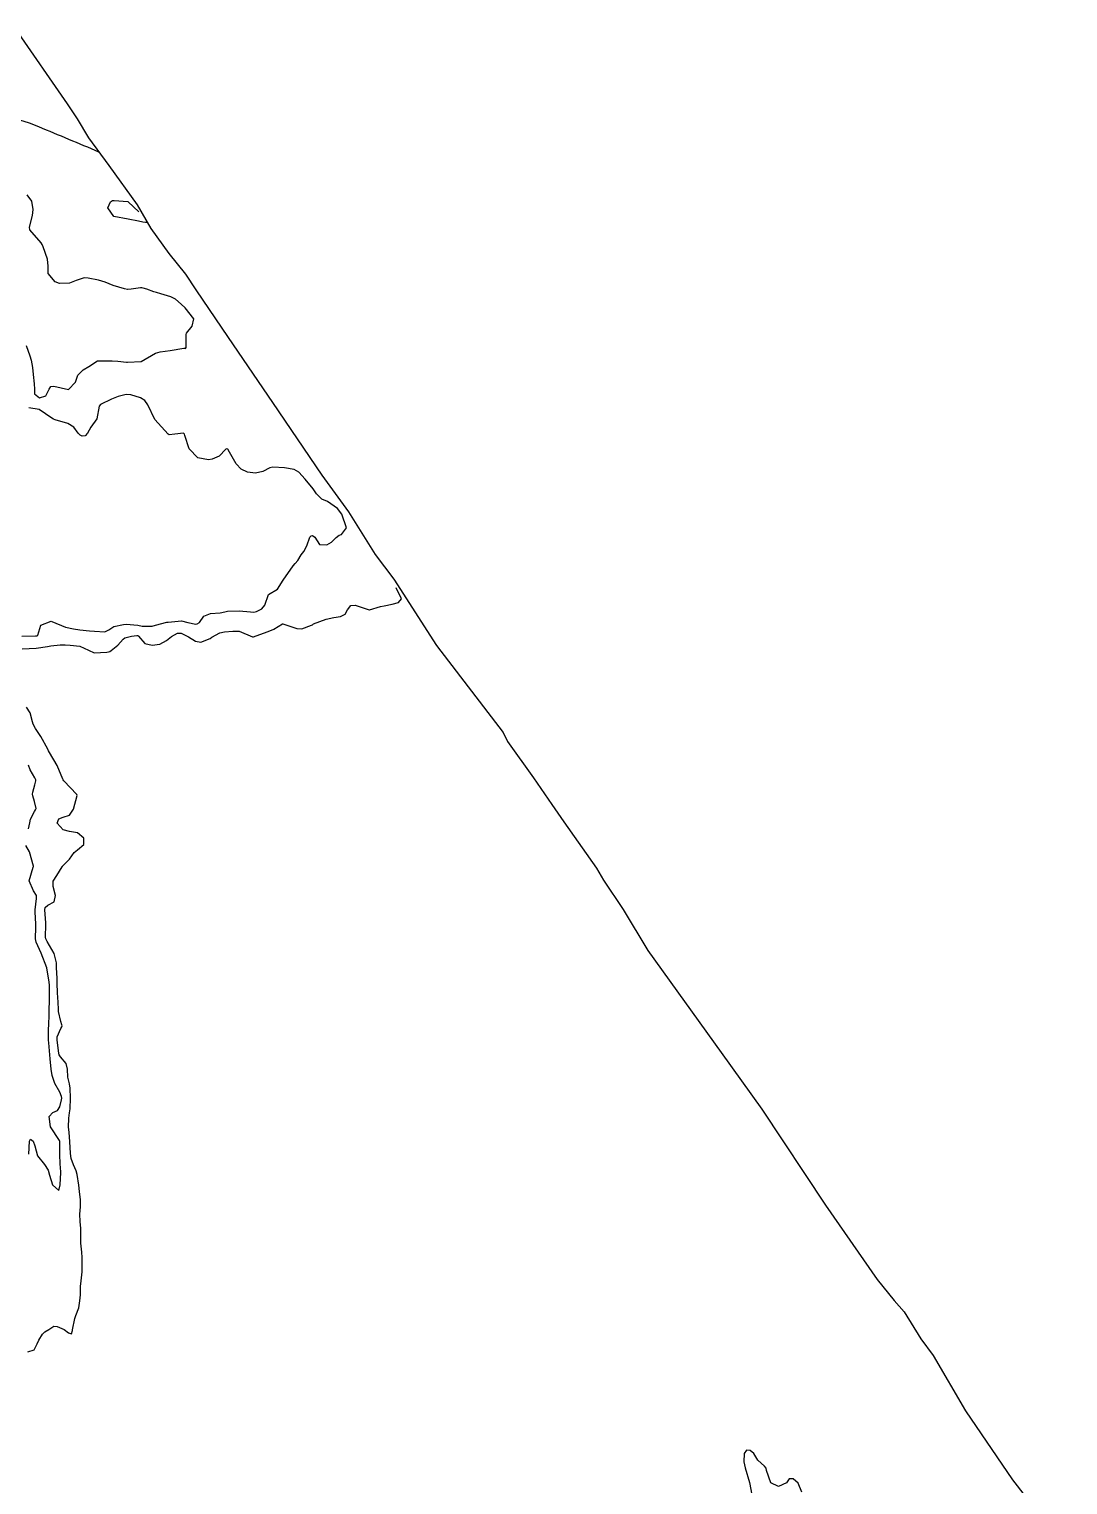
# Model space of a CAD drawing. Header units: metres. Extents: x 307586 to 320046, y 7427249 to 7434250.
# Drawn here: x 308168 to 308311.6, y 7433905 to 7434106.3 of the extents above; entities that cross this region are included whole.
import ezdxf

# ---------------------------------------------------------------- set-up
doc = ezdxf.new("R2010")
doc.units = ezdxf.units.M
doc.header["$MEASUREMENT"] = 0
for name, color, linetype in [('Area', 45, 'Continuous'), ('Curvas de Nivel 1m', 11, 'Continuous'), ('Vias Primárias', 230, 'Continuous')]:
    doc.layers.add(name, color=color, linetype=linetype)

msp = doc.modelspace()

# ---------------------------------------------------------------- linework, layer by layer
at = {"layer": 'Area'}
msp.add_polyline3d([(308166.08, 7434106.29, 706.56), (308173.26, 7434095.96, 706.45), (308174.61, 7434093.86, 706.3), (308176.18, 7434091.24, 712.04), (308179, 7434087.41, 712.28), (308182.91, 7434081.97, 712.54), (308184.82, 7434078.72, 709.37), (308187.28, 7434075.25, 711.75), (308189.59, 7434072.38, 716.26), (308191.01, 7434070.22, 715.69), (308195.48, 7434063.65, 721.27), (308201.65, 7434054.66, 720.67), (308208.44, 7434044.58, 717.82), (308212.13, 7434039.53, 706.1), (308215.84, 7434033.61, 706.24), (308218.4, 7434030.2, 706.34), (308224.32, 7434021.03, 707.62), (308233.52, 7434009.03, 707.61), (308234.14, 7434007.75, 707.58), (308237.7, 7434002.75, 707.57), (308240.26, 7433999.06, 707.61), (308241.93, 7433996.68, 707.59), (308246.42, 7433990.24, 707.57), (308247.38, 7433988.61, 707.62), (308250.11, 7433984.53, 707.56), (308253.53, 7433978.85, 707.51), (308263.67, 7433964.74, 707.33), (308269.28, 7433956.91, 707.33), (308278.09, 7433943.63, 707.46), (308285.26, 7433933.36, 707.14), (308287.58, 7433930.46, 708), (308288.95, 7433928.88, 707.91), (308291.29, 7433925.16, 707.8), (308292.99, 7433922.84, 708.09), (308297.47, 7433915.19, 708), (308303.97, 7433905.66, 708.23), (308311.61, 7433895.81, 706.84)], dxfattribs=at)
at = {"layer": 'Curvas de Nivel 1m', "flags": 128}
for points, elevation in [([(308167.55, 7434062.52), (308168.07, 7434061.12), (308168.28, 7434060.51), (308168.44, 7434059.51), (308168.53, 7434058.5), (308168.69, 7434057.23), (308168.7, 7434056.5), (308168.73, 7434055.83), (308169.39, 7434055.31), (308170.3, 7434055.58), (308170.75, 7434056.48), (308171, 7434056.88), (308171.41, 7434056.93), (308173.4, 7434056.45), (308174.41, 7434057.44), (308174.72, 7434058.43), (308175.44, 7434059.17), (308176.22, 7434059.64), (308177.45, 7434060.4), (308179.45, 7434060.42), (308180.24, 7434060.36), (308181.45, 7434060.24), (308181.56, 7434060.24), (308183.45, 7434060.33), (308185.46, 7434061.48), (308186.09, 7434061.67), (308187.47, 7434061.82), (308189.38, 7434062.16), (308189.47, 7434062.16), (308189.62, 7434062.1), (308189.7, 7434062.25), (308189.68, 7434064.07), (308189.75, 7434064.25), (308190.53, 7434065.22), (308190.75, 7434066.24), (308189.55, 7434067.73), (308188.99, 7434068.26), (308188.22, 7434068.93), (308187.56, 7434069.25), (308186.18, 7434069.68), (308185.57, 7434069.86), (308185.24, 7434069.97), (308184.27, 7434070.32), (308183.73, 7434070.48), (308183.57, 7434070.52), (308183.37, 7434070.53), (308182.08, 7434070.34), (308181.64, 7434070.28), (308181.57, 7434070.29), (308181.15, 7434070.35), (308179.58, 7434070.85), (308178.51, 7434071.31), (308177.58, 7434071.56), (308176.14, 7434071.86), (308175.59, 7434071.9), (308174.49, 7434071.53), (308173.58, 7434071.15), (308172.2, 7434071.09), (308171.58, 7434071.35), (308170.61, 7434072.48), (308170.59, 7434073.5), (308170.54, 7434074.48), (308169.92, 7434076.2), (308169.8, 7434076.49), (308169.65, 7434076.74), (308168.09, 7434078.51), (308168.05, 7434078.89), (308168.45, 7434080.51), (308168.55, 7434081.35), (308168.35, 7434082.51), (308167.73, 7434083.36)], 706), ([(308184.25, 7434079.55), (308184.21, 7434079.53), (308184.07, 7434079.53), (308183.69, 7434079.6), (308183.1, 7434079.74), (308181.69, 7434079.99), (308179.69, 7434080.37), (308178.87, 7434081.55), (308179.21, 7434082.38), (308179.52, 7434082.57), (308179.72, 7434082.57), (308181.63, 7434082.43), (308181.67, 7434082.42), (308183.16, 7434081.04)], 707), ([(308166.99, 7434022.32), (308168.88, 7434022.38), (308168.99, 7434022.39), (308169.08, 7434022.4), (308169.19, 7434022.49), (308169.61, 7434023.88), (308171.02, 7434024.4), (308171.12, 7434024.37), (308173.01, 7434023.6), (308174.11, 7434023.33), (308175, 7434023.21), (308176.32, 7434023.09), (308177, 7434023.04), (308178.44, 7434022.94), (308179.01, 7434023.2), (308179.7, 7434023.67), (308181.02, 7434023.97), (308181.38, 7434023.98), (308183.02, 7434023.85), (308183.6, 7434023.73), (308185.01, 7434023.71), (308185.46, 7434023.85), (308187.02, 7434024.26), (308187.04, 7434024.26), (308187.22, 7434024.28), (308189.03, 7434024.46), (308189.92, 7434024.24), (308191.02, 7434023.99), (308191.23, 7434024.02), (308191.53, 7434024.22), (308192.14, 7434025.11), (308193.04, 7434025.47), (308194.41, 7434025.57), (308195.04, 7434025.72), (308195.42, 7434025.8), (308197.04, 7434025.84), (308198.61, 7434025.71), (308199.04, 7434025.65), (308199.44, 7434025.73), (308200.17, 7434026.12), (308200.55, 7434026.61), (308201.07, 7434028.11), (308202.33, 7434028.85), (308203.09, 7434030.09), (308204.49, 7434032.07), (308204.78, 7434032.4), (308205.12, 7434032.82), (308205.61, 7434033.58), (308205.94, 7434034.05), (308206.37, 7434034.83), (308206.79, 7434036.04), (308206.97, 7434036.23), (308207.17, 7434036.26), (308207.47, 7434036.04), (308208.15, 7434035.02), (308209.15, 7434034.95), (308209.81, 7434035.35), (308210.42, 7434036), (308210.86, 7434036.3), (308211.17, 7434036.38), (308211.86, 7434037.3), (308211.21, 7434039.22), (308210.64, 7434040), (308209.22, 7434040.95), (308208.47, 7434041.26), (308207.72, 7434042.03), (308207.24, 7434042.7), (308206.16, 7434044.05), (308205.27, 7434045.02), (308204.61, 7434045.4), (308203.28, 7434045.62), (308201.68, 7434045.7), (308201.28, 7434045.6), (308200.3, 7434045.1), (308199.27, 7434044.88), (308198.15, 7434045.03), (308197.28, 7434045.44), (308196.61, 7434046.17), (308195.7, 7434047.78), (308195.46, 7434048.18), (308195.31, 7434048.25), (308195.17, 7434048.18), (308194.25, 7434047.24), (308193.29, 7434046.83), (308192.77, 7434046.74), (308191.29, 7434047.01), (308190.09, 7434048.24), (308189.51, 7434050.07), (308189.48, 7434050.25), (308189.33, 7434050.43), (308188.14, 7434050.27), (308187.33, 7434050.2), (308187.19, 7434050.28), (308185.35, 7434052.3), (308184.39, 7434054.31), (308183.98, 7434054.92), (308183.39, 7434055.29), (308182.03, 7434055.71), (308181.4, 7434055.75), (308180.29, 7434055.46), (308179.39, 7434055.1), (308177.87, 7434054.39), (308177.65, 7434054.13), (308177.35, 7434052.4), (308176.52, 7434051.23), (308176.07, 7434050.41), (308175.72, 7434050.03), (308175.33, 7434050), (308175.04, 7434050.13), (308174.74, 7434050.43), (308174.16, 7434051.25), (308173.35, 7434051.74), (308171.58, 7434052.24), (308171.35, 7434052.33), (308171.12, 7434052.47), (308169.37, 7434053.67), (308167.96, 7434053.93)], 706), ([(308167.03, 7434020.57), (308168.97, 7434020.66), (308170.53, 7434020.92), (308170.98, 7434021.02), (308172.29, 7434021.15), (308172.98, 7434021.12), (308173.65, 7434021.11), (308174.98, 7434020.97), (308176.19, 7434020.41), (308176.97, 7434020.02), (308178.73, 7434020.13), (308178.97, 7434020.16), (308179.13, 7434020.21), (308179.34, 7434020.37), (308180.23, 7434021.11), (308180.99, 7434021.94), (308181.22, 7434022.12), (308182.15, 7434022.34), (308182.89, 7434022.43), (308182.99, 7434022.42), (308183.11, 7434022.33), (308183.99, 7434021.33), (308184.98, 7434021.08), (308186.05, 7434021.22), (308186.99, 7434021.72), (308187.65, 7434022.27), (308188.5, 7434022.76), (308189, 7434022.75), (308190.03, 7434022.24), (308190.99, 7434021.63), (308191.71, 7434021.5), (308192.99, 7434022.03), (308193.25, 7434022.21), (308194.37, 7434022.82), (308195, 7434022.94), (308196.15, 7434023.03), (308197.01, 7434023.01), (308198.88, 7434022.25), (308198.99, 7434022.24), (308200.38, 7434022.74), (308201.01, 7434022.96), (308201.83, 7434023.29), (308203.02, 7434024.03), (308203.08, 7434024.03), (308205.01, 7434023.39), (308205.69, 7434023.37), (308207.02, 7434023.84), (308207.14, 7434023.92), (308207.31, 7434024.04), (308209.03, 7434024.69), (308210.13, 7434024.9), (308211.03, 7434025.06), (308211.66, 7434025.36), (308212.02, 7434025.98), (308212.47, 7434026.56), (308213.05, 7434026.62), (308215.01, 7434025.98), (308215.04, 7434025.97), (308216.56, 7434026.42), (308217.05, 7434026.52), (308218.18, 7434026.77), (308219.06, 7434026.98), (308219.46, 7434027.49), (308218.74, 7434029.02)], 707), ([(308167.81, 7433923.39), (308168.66, 7433923.64), (308169.1, 7433924.48), (308169.32, 7433924.99), (308169.84, 7433925.83), (308170.17, 7433926.13), (308170.71, 7433926.46), (308171.4, 7433926.91), (308171.85, 7433926.88), (308172.84, 7433926.44), (308173.42, 7433926.01), (308173.84, 7433925.84), (308173.96, 7433926.3), (308173.98, 7433926.42), (308174.29, 7433927.99), (308174.45, 7433928.41), (308174.86, 7433929.43), (308175.01, 7433930.41), (308175.06, 7433931.26), (308175.1, 7433932.41), (308175.16, 7433933.18), (308175.3, 7433934.41), (308175.33, 7433935.03), (308175.32, 7433936.41), (308175.25, 7433937.13), (308175.14, 7433938.41), (308175.14, 7433939.27), (308175.14, 7433940.41), (308175.05, 7433941.39), (308175, 7433942.41), (308175.06, 7433943.4), (308175.06, 7433944.41), (308174.95, 7433945.54), (308174.84, 7433946.41), (308174.63, 7433947.89), (308174.5, 7433948.42), (308174.12, 7433949.24), (308173.79, 7433950.09), (308173.74, 7433950.43), (308173.72, 7433950.85), (308173.62, 7433952.43), (308173.51, 7433953.76), (308173.44, 7433954.43), (308173.46, 7433955.7), (308173.58, 7433956.43), (308173.65, 7433956.99), (308173.71, 7433958.43), (308173.66, 7433959.84), (308173.55, 7433960.43), (308173.35, 7433961.35), (308173.27, 7433962.44), (308173.09, 7433963.24), (308172.3, 7433964.14), (308172.15, 7433964.45), (308172.1, 7433964.65), (308171.84, 7433966.45), (308171.86, 7433966.92), (308172.35, 7433968.08), (308172.5, 7433968.3), (308172.55, 7433968.45), (308172.52, 7433968.61), (308172.36, 7433969.04), (308172.05, 7433970.45), (308172.02, 7433970.81), (308171.94, 7433972.45), (308171.92, 7433972.94), (308171.87, 7433974.46), (308171.84, 7433975.04), (308171.78, 7433976.46), (308171.75, 7433977.16), (308171.46, 7433978.46), (308170.49, 7433980.11), (308170.29, 7433980.47), (308170.25, 7433980.72), (308170.31, 7433982.47), (308170.29, 7433982.7), (308170.14, 7433984.47), (308170.2, 7433984.82), (308170.55, 7433985.12), (308171.44, 7433985.58), (308171.64, 7433986.46), (308171.32, 7433987.72), (308171.32, 7433988.46), (308171.8, 7433989.26), (308172.55, 7433990.45), (308172.58, 7433990.48), (308172.61, 7433990.51), (308173.56, 7433991.51), (308174.21, 7433992.43), (308174.65, 7433992.81), (308175.53, 7433993.54), (308175.56, 7433994.41), (308174.67, 7433995.15), (308173.57, 7433995.33), (308172.67, 7433995.54), (308171.84, 7433996.46), (308172.08, 7433997.07), (308172.7, 7433997.31), (308173.54, 7433997.6), (308174.13, 7433998.43), (308174.6, 7434000.29), (308174.57, 7434000.42), (308172.76, 7434002.34), (308172.69, 7434002.45), (308172.64, 7434002.58), (308171.86, 7434004.46), (308170.8, 7434006.25), (308170.67, 7434006.47), (308170.56, 7434006.72), (308169.58, 7434008.48), (308168.84, 7434009.59), (308168.52, 7434010.16), (308168.43, 7434010.5), (308168.1, 7434011.73), (308167.61, 7434012.51)], 707), ([(308167.88, 7433995.71), (308168.08, 7433996.5), (308168.18, 7433997.01), (308168.71, 7433998.07), (308168.88, 7433998.32), (308168.96, 7433998.49), (308168.72, 7433999.46), (308168.49, 7434000.25), (308168.46, 7434000.49), (308168.48, 7434000.75), (308168.75, 7434001.78), (308168.9, 7434002.35), (308168.89, 7434002.49), (308168.77, 7434002.74), (308168.12, 7434003.85), (308167.9, 7434004.5)], 706), ([(308167.93, 7433950.7), (308168.03, 7433952.49), (308168.17, 7433952.78), (308168.53, 7433952.49), (308168.76, 7433951.87), (308169.13, 7433950.48), (308170.12, 7433949.29), (308170.59, 7433948.47), (308170.78, 7433947.78), (308171.2, 7433946.46), (308172.08, 7433945.67), (308172.25, 7433946.45), (308172.38, 7433948.17), (308172.35, 7433948.45), (308172.32, 7433948.65), (308172.23, 7433950.45), (308172.22, 7433952.39), (308172.22, 7433952.45), (308172.21, 7433952.5), (308172.16, 7433952.61), (308170.92, 7433954.46), (308170.77, 7433955.89), (308171.25, 7433956.46), (308171.9, 7433956.76), (308172.21, 7433957.23), (308172.46, 7433958.22), (308172.48, 7433958.45), (308172.46, 7433958.67), (308172.24, 7433959.26), (308171.53, 7433960.46), (308171.17, 7433961.56), (308171.02, 7433962.46), (308170.88, 7433963.88), (308170.83, 7433964.46), (308170.69, 7433966.1), (308170.67, 7433966.47), (308170.68, 7433968.13), (308170.71, 7433968.47), (308170.74, 7433970.1), (308170.74, 7433970.47), (308170.8, 7433972.07), (308170.8, 7433972.47), (308170.79, 7433974.09), (308170.76, 7433974.47), (308170.44, 7433976.47), (308169.63, 7433978.48), (308168.94, 7433980.03), (308168.85, 7433980.49), (308168.9, 7433982.1), (308168.92, 7433982.49), (308168.81, 7433984.22), (308168.8, 7433984.49), (308168.99, 7433986.06), (308168.99, 7433986.49), (308168.57, 7433987.13), (308167.99, 7433988.5), (308168.53, 7433990.41), (308168.57, 7433990.49), (308168.57, 7433990.54), (308168.03, 7433992.5), (308167.53, 7433993.38)], 706), ([(308274.84, 7433903.96), (308274.31, 7433905.21), (308273.61, 7433905.81), (308273.05, 7433905.79), (308272.71, 7433905.23), (308271.6, 7433904.75), (308270.53, 7433905.26), (308269.92, 7433906.98), (308269.88, 7433907.27), (308269.64, 7433907.56), (308268.73, 7433908.37), (308268.18, 7433909.29), (308267.66, 7433909.74), (308267.19, 7433909.77), (308266.85, 7433909.31), (308266.79, 7433908.16), (308266.99, 7433907.31), (308267.6, 7433905.3), (308267.9, 7433903.61)], 707)]:
    msp.add_lwpolyline(points, dxfattribs=dict(at, elevation=elevation))
at = {"layer": 'Vias Primárias'}
msp.add_lwpolyline([(308042.48, 7433902.31), (308051.58, 7433907.89), (308061.41, 7433914.09), (308071.87, 7433920.61), (308082.08, 7433927.09), (308090.21, 7433932.18), (308100.34, 7433938.64), (308107.68, 7433943.64), (308114.52, 7433949.22), (308119.41, 7433953.87), (308124.4, 7433959.47), (308128.99, 7433965.84), (308134.69, 7433975.39), (308138.15, 7433982.72), (308140.95, 7433990.39), (308143, 7433997.73), (308144.39, 7434005.3), (308145.16, 7434012.22, 0.143613), (308139.93, 7434041.98, -0.202163), (308137.59, 7434080.7, -0.196805), (308147.8, 7434092.17, -0.215882), (308169.28, 7434092.81, -0.000463), (308177.59, 7434089.33)], format="xyb", dxfattribs=at)

doc.saveas('drawing.dxf')
